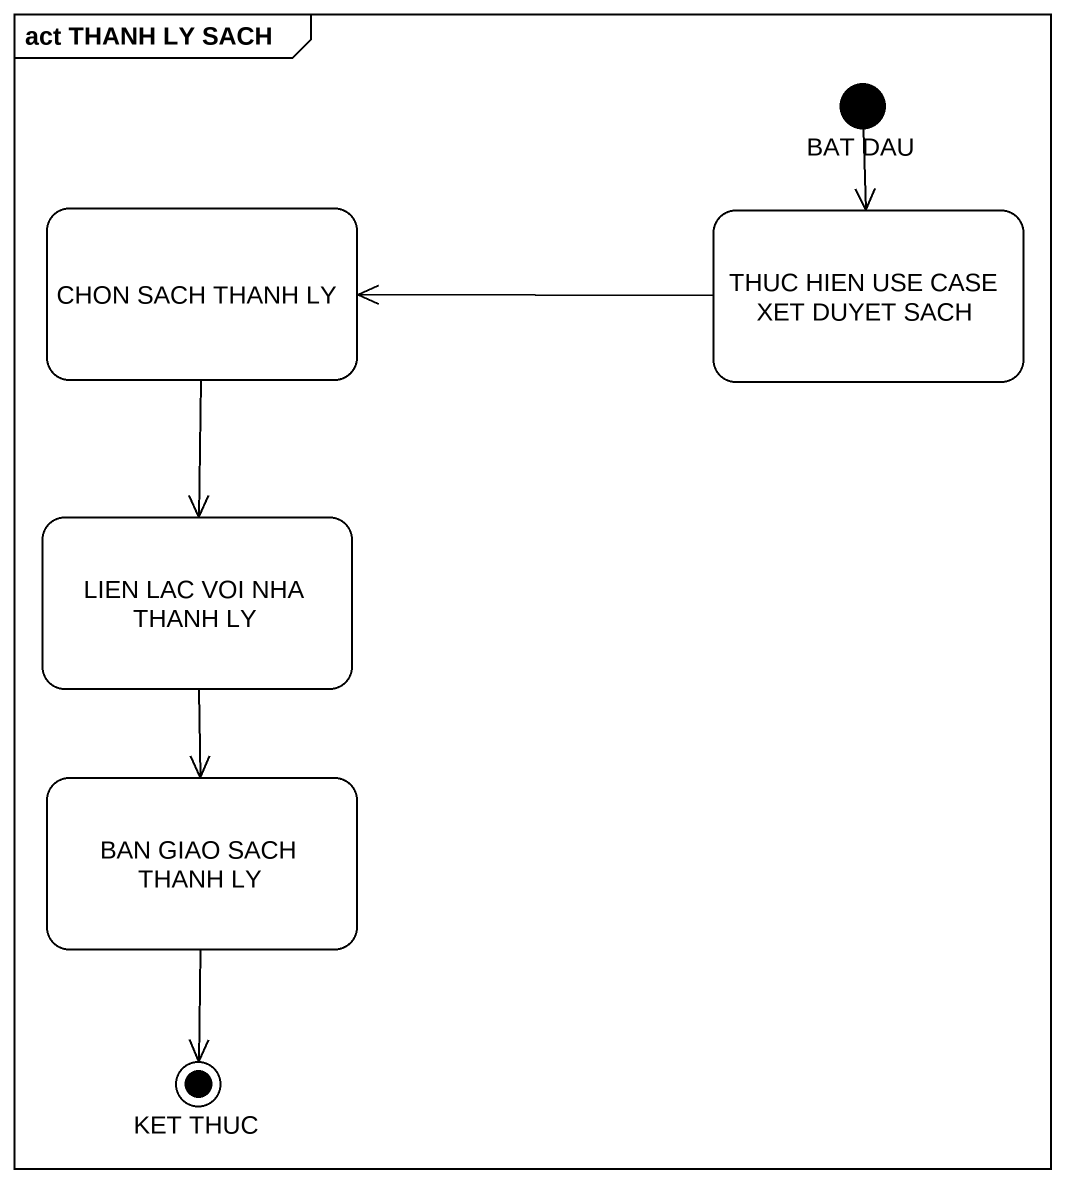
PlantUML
@startuml
mainframe act THANH LY SACH
hide empty description
state "BAT DAU" as BAT_DAU <<start>>
state "CHON SACH THANH LY" as CHON_SACH_THANH_LY
state "THUC HIEN USE CASE XET DUYET SACH" as THUC_HIEN_USE_CASE_XET
state "LIEN LAC VOI NHA THANH LY" as LIEN_LAC_VOI_NHA_THANH_LY
state "BAN GIAO SACH THANH LY" as BAN_GIAO_SACH_THANH_LY
state "KET THUC" as KET_THUC <<end>>
BAT_DAU --> THUC_HIEN_USE_CASE_XET
CHON_SACH_THANH_LY --> LIEN_LAC_VOI_NHA_THANH_LY
THUC_HIEN_USE_CASE_XET -left-> CHON_SACH_THANH_LY
LIEN_LAC_VOI_NHA_THANH_LY --> BAN_GIAO_SACH_THANH_LY
BAN_GIAO_SACH_THANH_LY --> KET_THUC
@enduml
